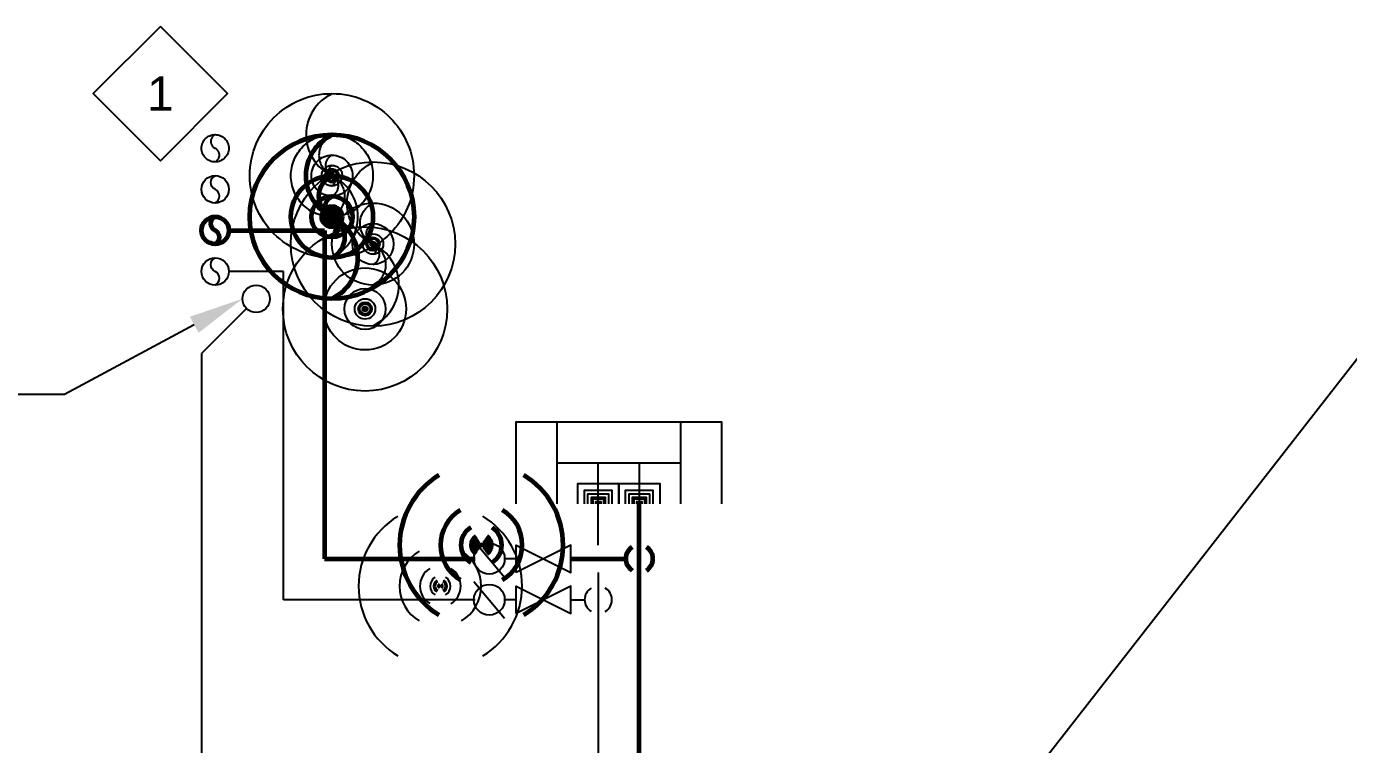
# Model space of a CAD drawing. Extents: x -3693 to 355, y -2748 to 2117.
# Drawn here: x -3195.1 to -2808.7, y -1334.6 to -1124.6 of the extents above; entities that cross this region are included whole.
import ezdxf
from ezdxf.enums import TextEntityAlignment as Align

# ---------------------------------------------------------------- set-up
doc = ezdxf.new("R2010")
doc.units = 0
doc.header["$LTSCALE"] = 48
doc.header["$MEASUREMENT"] = 0
doc.linetypes.add('VENT', pattern=[0.30000000000000004, 0.2, -0.1])
for name, color, linetype in [('0 @ 1 (1)', 7, 'Continuous'), ('0 @ 1 (2)', 7, 'Continuous'), ('0 @ 12', 7, 'Continuous'), ('0 @ 128', 7, 'Continuous'), ('0 @ 16', 7, 'Continuous'), ('0 @ 192', 7, 'Continuous'), ('0 @ 2', 7, 'Continuous'), ('0 @ 24', 7, 'Continuous'), ('0 @ 384', 7, 'Continuous'), ('0 @ 4', 7, 'Continuous'), ('0 @ 48', 7, 'Continuous'), ('0 @ 64', 7, 'Continuous'), ('0 @ 768', 7, 'Continuous'), ('0 @ 8', 7, 'Continuous'), ('0 @ 96', 7, 'Continuous'), ('G-ANNO-TEXT', 70, 'Continuous'), ('G-ANNO-TEXT @ 128', 70, 'Continuous'), ('P-HW-N', 1, 'Continuous'), ('P-HW-N @ 1 (1)', 1, 'Continuous'), ('P-HW-N @ 1 (2)', 1, 'Continuous'), ('P-HW-N @ 12', 1, 'Continuous'), ('P-HW-N @ 128', 1, 'Continuous'), ('P-HW-N @ 16', 1, 'Continuous'), ('P-HW-N @ 192', 1, 'Continuous'), ('P-HW-N @ 2', 1, 'Continuous'), ('P-HW-N @ 24', 1, 'Continuous'), ('P-HW-N @ 384', 1, 'Continuous'), ('P-HW-N @ 4', 1, 'Continuous'), ('P-HW-N @ 48', 1, 'Continuous'), ('P-HW-N @ 64', 1, 'Continuous'), ('P-HW-N @ 768', 1, 'Continuous'), ('P-HW-N @ 8', 1, 'Continuous'), ('P-HW-N @ 96', 1, 'Continuous'), ('P-SAN-N', 6, 'Continuous'), ('P-SAN-N @ 1 (1)', 6, 'Continuous'), ('P-SAN-N @ 1 (2)', 6, 'Continuous'), ('P-SAN-N @ 12', 6, 'Continuous'), ('P-SAN-N @ 128', 6, 'Continuous'), ('P-SAN-N @ 16', 6, 'Continuous'), ('P-SAN-N @ 192', 6, 'Continuous'), ('P-SAN-N @ 2', 6, 'Continuous'), ('P-SAN-N @ 24', 6, 'Continuous'), ('P-SAN-N @ 384', 6, 'Continuous'), ('P-SAN-N @ 4', 6, 'Continuous'), ('P-SAN-N @ 48', 6, 'Continuous'), ('P-SAN-N @ 64', 6, 'Continuous'), ('P-SAN-N @ 768', 6, 'Continuous'), ('P-SAN-N @ 8', 6, 'Continuous'), ('P-SAN-N @ 96', 6, 'Continuous'), ('P-SANV-N', 5, 'VENT'), ('P-SANV-N @ 1 (1)', 5, 'VENT'), ('P-SANV-N @ 1 (2)', 5, 'VENT'), ('P-SANV-N @ 12', 5, 'VENT'), ('P-SANV-N @ 128', 5, 'VENT'), ('P-SANV-N @ 16', 5, 'VENT'), ('P-SANV-N @ 192', 5, 'VENT'), ('P-SANV-N @ 2', 5, 'VENT'), ('P-SANV-N @ 24', 5, 'VENT'), ('P-SANV-N @ 384', 5, 'VENT'), ('P-SANV-N @ 4', 5, 'VENT'), ('P-SANV-N @ 48', 5, 'VENT'), ('P-SANV-N @ 64', 5, 'VENT'), ('P-SANV-N @ 768', 5, 'VENT'), ('P-SANV-N @ 8', 5, 'VENT'), ('P-SANV-N @ 96', 5, 'VENT'), ('P-STRM-N', 2, 'Continuous'), ('P-STRM-N @ 1 (1)', 2, 'Continuous'), ('P-STRM-N @ 1 (2)', 2, 'Continuous'), ('P-STRM-N @ 12', 2, 'Continuous'), ('P-STRM-N @ 128', 2, 'Continuous'), ('P-STRM-N @ 16', 2, 'Continuous'), ('P-STRM-N @ 192', 2, 'Continuous'), ('P-STRM-N @ 2', 2, 'Continuous'), ('P-STRM-N @ 24', 2, 'Continuous'), ('P-STRM-N @ 384', 2, 'Continuous'), ('P-STRM-N @ 4', 2, 'Continuous'), ('P-STRM-N @ 48', 2, 'Continuous'), ('P-STRM-N @ 64', 2, 'Continuous'), ('P-STRM-N @ 768', 2, 'Continuous'), ('P-STRM-N @ 8', 2, 'Continuous'), ('P-STRM-N @ 96', 2, 'Continuous')]:
    doc.layers.add(name, color=color, linetype=linetype)
for name, color, linetype, lineweight in [('P-CW-N', 4, 'Continuous', 60), ('P-CW-N @ 1 (1)', 4, 'Continuous', 60), ('P-CW-N @ 1 (2)', 4, 'Continuous', 60), ('P-CW-N @ 12', 4, 'Continuous', 60), ('P-CW-N @ 128', 4, 'Continuous', 60), ('P-CW-N @ 16', 4, 'Continuous', 60), ('P-CW-N @ 192', 4, 'Continuous', 60), ('P-CW-N @ 2', 4, 'Continuous', 60), ('P-CW-N @ 24', 4, 'Continuous', 60), ('P-CW-N @ 384', 4, 'Continuous', 60), ('P-CW-N @ 4', 4, 'Continuous', 60), ('P-CW-N @ 48', 4, 'Continuous', 60), ('P-CW-N @ 64', 4, 'Continuous', 60), ('P-CW-N @ 768', 4, 'Continuous', 60), ('P-CW-N @ 8', 4, 'Continuous', 60), ('P-CW-N @ 96', 4, 'Continuous', 60)]:
    doc.layers.add(name, color=color, linetype=linetype, lineweight=lineweight)
doc.styles.add('Arial', font='arial.ttf')

# ---------------------------------------------------------------- blocks, each defined once
blk = doc.blocks.new('*U9')
blk.add_lwpolyline([(-3.332323771482692e-18, 0.03111555437015312, 0.6342579873937333), (-8.890457814381136e-18, 5.234717341758689e-34, -0.6342579873937336), (-6.793508145416166e-18, -0.03111555437015312)], format="xyb")
blk.add_circle((0, 0), 0.03125)
blk = doc.blocks.new('*U763')
at = {"layer": 'P-CW-N @ 1 (1)', "rotation": 180}
blk.add_blockref('*U9', (-3105.843581539091, -1180.257198477004), dxfattribs=at)
at = {"layer": 'P-CW-N @ 1 (2)', "rotation": 180}
blk.add_blockref('*U9', (-3105.843581539091, -1180.257198477004), dxfattribs=at)
at = {"layer": 'P-CW-N @ 12', "xscale": 12, "yscale": 12, "zscale": 12, "rotation": 180}
blk.add_blockref('*U9', (-3105.843581539091, -1180.257198477004), dxfattribs=at)
at = {"layer": 'P-CW-N @ 128', "xscale": 128, "yscale": 128, "zscale": 128, "rotation": 180}
blk.add_blockref('*U9', (-3140.000000014937, -1184.257198477004), dxfattribs=at)
at = {"layer": 'P-CW-N @ 16', "xscale": 16, "yscale": 16, "zscale": 16, "rotation": 180}
blk.add_blockref('*U9', (-3105.843581539091, -1180.257198477004), dxfattribs=at)
at = {"layer": 'P-CW-N @ 192', "xscale": 192, "yscale": 192, "zscale": 192, "rotation": 180}
blk.add_blockref('*U9', (-3105.843581539091, -1180.257198477004), dxfattribs=at)
at = {"layer": 'P-CW-N @ 2', "xscale": 2, "yscale": 2, "zscale": 2, "rotation": 180}
blk.add_blockref('*U9', (-3105.843581539091, -1180.257198477004), dxfattribs=at)
at = {"layer": 'P-CW-N @ 24', "xscale": 24, "yscale": 24, "zscale": 24, "rotation": 180}
blk.add_blockref('*U9', (-3105.843581539091, -1180.257198477004), dxfattribs=at)
at = {"layer": 'P-CW-N @ 384', "xscale": 384, "yscale": 384, "zscale": 384, "rotation": 180}
blk.add_blockref('*U9', (-3105.843581539091, -1180.257198477004), dxfattribs=at)
at = {"layer": 'P-CW-N @ 4', "xscale": 4, "yscale": 4, "zscale": 4, "rotation": 180}
blk.add_blockref('*U9', (-3105.843581539091, -1180.257198477004), dxfattribs=at)
at = {"layer": 'P-CW-N @ 48', "xscale": 48, "yscale": 48, "zscale": 48, "rotation": 180}
blk.add_blockref('*U9', (-3105.843581539091, -1180.257198477004), dxfattribs=at)
at = {"layer": 'P-CW-N @ 64', "xscale": 64, "yscale": 64, "zscale": 64, "rotation": 180}
blk.add_blockref('*U9', (-3105.843581539091, -1180.257198477004), dxfattribs=at)
at = {"layer": 'P-CW-N @ 768', "xscale": 768, "yscale": 768, "zscale": 768, "rotation": 180}
blk.add_blockref('*U9', (-3105.843581539091, -1180.257198477004), dxfattribs=at)
at = {"layer": 'P-CW-N @ 8', "xscale": 8, "yscale": 8, "zscale": 8, "rotation": 180}
blk.add_blockref('*U9', (-3105.843581539091, -1180.257198477004), dxfattribs=at)
at = {"layer": 'P-CW-N @ 96', "xscale": 96, "yscale": 96, "zscale": 96, "rotation": 180}
blk.add_blockref('*U9', (-3105.843581539091, -1180.257198477004), dxfattribs=at)
blk = doc.blocks.new('*U764')
at = {"layer": 'P-HW-N @ 1 (1)', "rotation": 180}
blk.add_blockref('*U9', (-3093.843581539091, -1188.257198477004), dxfattribs=at)
at = {"layer": 'P-HW-N @ 1 (2)', "rotation": 180}
blk.add_blockref('*U9', (-3093.843581539091, -1188.257198477004), dxfattribs=at)
at = {"layer": 'P-HW-N @ 12', "xscale": 12, "yscale": 12, "zscale": 12, "rotation": 180}
blk.add_blockref('*U9', (-3093.843581539091, -1188.257198477004), dxfattribs=at)
at = {"layer": 'P-HW-N @ 128', "xscale": 128, "yscale": 128, "zscale": 128, "rotation": 180}
blk.add_blockref('*U9', (-3140.000000014937, -1196.257198477004), dxfattribs=at)
at = {"layer": 'P-HW-N @ 16', "xscale": 16, "yscale": 16, "zscale": 16, "rotation": 180}
blk.add_blockref('*U9', (-3093.843581539091, -1188.257198477004), dxfattribs=at)
at = {"layer": 'P-HW-N @ 192', "xscale": 192, "yscale": 192, "zscale": 192, "rotation": 180}
blk.add_blockref('*U9', (-3093.843581539091, -1188.257198477004), dxfattribs=at)
at = {"layer": 'P-HW-N @ 2', "xscale": 2, "yscale": 2, "zscale": 2, "rotation": 180}
blk.add_blockref('*U9', (-3093.843581539091, -1188.257198477004), dxfattribs=at)
at = {"layer": 'P-HW-N @ 24', "xscale": 24, "yscale": 24, "zscale": 24, "rotation": 180}
blk.add_blockref('*U9', (-3093.843581539091, -1188.257198477004), dxfattribs=at)
at = {"layer": 'P-HW-N @ 384', "xscale": 384, "yscale": 384, "zscale": 384, "rotation": 180}
blk.add_blockref('*U9', (-3093.843581539091, -1188.257198477004), dxfattribs=at)
at = {"layer": 'P-HW-N @ 4', "xscale": 4, "yscale": 4, "zscale": 4, "rotation": 180}
blk.add_blockref('*U9', (-3093.843581539091, -1188.257198477004), dxfattribs=at)
at = {"layer": 'P-HW-N @ 48', "xscale": 48, "yscale": 48, "zscale": 48, "rotation": 180}
blk.add_blockref('*U9', (-3093.843581539091, -1188.257198477004), dxfattribs=at)
at = {"layer": 'P-HW-N @ 64', "xscale": 64, "yscale": 64, "zscale": 64, "rotation": 180}
blk.add_blockref('*U9', (-3093.843581539091, -1188.257198477004), dxfattribs=at)
at = {"layer": 'P-HW-N @ 768', "xscale": 768, "yscale": 768, "zscale": 768, "rotation": 180}
blk.add_blockref('*U9', (-3093.843581539091, -1188.257198477004), dxfattribs=at)
at = {"layer": 'P-HW-N @ 8', "xscale": 8, "yscale": 8, "zscale": 8, "rotation": 180}
blk.add_blockref('*U9', (-3093.843581539091, -1188.257198477004), dxfattribs=at)
at = {"layer": 'P-HW-N @ 96', "xscale": 96, "yscale": 96, "zscale": 96, "rotation": 180}
blk.add_blockref('*U9', (-3093.843581539091, -1188.257198477004), dxfattribs=at)
blk = doc.blocks.new('*U765')
at = {"layer": 'P-SAN-N @ 1 (1)', "rotation": 180}
blk.add_blockref('*U9', (-3105.843581539091, -1180.257198477004), dxfattribs=at)
at = {"layer": 'P-SAN-N @ 1 (2)', "rotation": 180}
blk.add_blockref('*U9', (-3105.843581539091, -1180.257198477004), dxfattribs=at)
at = {"layer": 'P-SAN-N @ 12', "xscale": 12, "yscale": 12, "zscale": 12, "rotation": 180}
blk.add_blockref('*U9', (-3105.843581539091, -1180.257198477004), dxfattribs=at)
at = {"layer": 'P-SAN-N @ 128', "xscale": 128, "yscale": 128, "zscale": 128, "rotation": 180}
blk.add_blockref('*U9', (-3140.000000014937, -1172.257198477004), dxfattribs=at)
at = {"layer": 'P-SAN-N @ 16', "xscale": 16, "yscale": 16, "zscale": 16, "rotation": 180}
blk.add_blockref('*U9', (-3105.843581539091, -1180.257198477004), dxfattribs=at)
at = {"layer": 'P-SAN-N @ 192', "xscale": 192, "yscale": 192, "zscale": 192, "rotation": 180}
blk.add_blockref('*U9', (-3105.843581539091, -1180.257198477004), dxfattribs=at)
at = {"layer": 'P-SAN-N @ 2', "xscale": 2, "yscale": 2, "zscale": 2, "rotation": 180}
blk.add_blockref('*U9', (-3105.843581539091, -1180.257198477004), dxfattribs=at)
at = {"layer": 'P-SAN-N @ 24', "xscale": 24, "yscale": 24, "zscale": 24, "rotation": 180}
blk.add_blockref('*U9', (-3105.843581539091, -1180.257198477004), dxfattribs=at)
at = {"layer": 'P-SAN-N @ 384', "xscale": 384, "yscale": 384, "zscale": 384, "rotation": 180}
blk.add_blockref('*U9', (-3105.843581539091, -1180.257198477004), dxfattribs=at)
at = {"layer": 'P-SAN-N @ 4', "xscale": 4, "yscale": 4, "zscale": 4, "rotation": 180}
blk.add_blockref('*U9', (-3105.843581539091, -1180.257198477004), dxfattribs=at)
at = {"layer": 'P-SAN-N @ 48', "xscale": 48, "yscale": 48, "zscale": 48, "rotation": 180}
blk.add_blockref('*U9', (-3105.843581539091, -1180.257198477004), dxfattribs=at)
at = {"layer": 'P-SAN-N @ 64', "xscale": 64, "yscale": 64, "zscale": 64, "rotation": 180}
blk.add_blockref('*U9', (-3105.843581539091, -1180.257198477004), dxfattribs=at)
at = {"layer": 'P-SAN-N @ 768', "xscale": 768, "yscale": 768, "zscale": 768, "rotation": 180}
blk.add_blockref('*U9', (-3105.843581539091, -1180.257198477004), dxfattribs=at)
at = {"layer": 'P-SAN-N @ 8', "xscale": 8, "yscale": 8, "zscale": 8, "rotation": 180}
blk.add_blockref('*U9', (-3105.843581539091, -1180.257198477004), dxfattribs=at)
at = {"layer": 'P-SAN-N @ 96', "xscale": 96, "yscale": 96, "zscale": 96, "rotation": 180}
blk.add_blockref('*U9', (-3105.843581539091, -1180.257198477004), dxfattribs=at)
blk = doc.blocks.new('*U766')
at = {"layer": 'P-SANV-N @ 1 (1)', "rotation": 180}
blk.add_blockref('*U9', (-3105.843581539091, -1168.257198477004), dxfattribs=at)
at = {"layer": 'P-SANV-N @ 1 (2)', "rotation": 180}
blk.add_blockref('*U9', (-3105.843581539091, -1168.257198477004), dxfattribs=at)
at = {"layer": 'P-SANV-N @ 12', "xscale": 12, "yscale": 12, "zscale": 12, "rotation": 180}
blk.add_blockref('*U9', (-3105.843581539091, -1168.257198477004), dxfattribs=at)
at = {"layer": 'P-SANV-N @ 128', "xscale": 128, "yscale": 128, "zscale": 128, "rotation": 180}
blk.add_blockref('*U9', (-3140.000000014937, -1160.257198477004), dxfattribs=at)
at = {"layer": 'P-SANV-N @ 16', "xscale": 16, "yscale": 16, "zscale": 16, "rotation": 180}
blk.add_blockref('*U9', (-3105.843581539091, -1168.257198477004), dxfattribs=at)
at = {"layer": 'P-SANV-N @ 192', "xscale": 192, "yscale": 192, "zscale": 192, "rotation": 180}
blk.add_blockref('*U9', (-3105.843581539091, -1168.257198477004), dxfattribs=at)
at = {"layer": 'P-SANV-N @ 2', "xscale": 2, "yscale": 2, "zscale": 2, "rotation": 180}
blk.add_blockref('*U9', (-3105.843581539091, -1168.257198477004), dxfattribs=at)
at = {"layer": 'P-SANV-N @ 24', "xscale": 24, "yscale": 24, "zscale": 24, "rotation": 180}
blk.add_blockref('*U9', (-3105.843581539091, -1168.257198477004), dxfattribs=at)
at = {"layer": 'P-SANV-N @ 384', "xscale": 384, "yscale": 384, "zscale": 384, "rotation": 180}
blk.add_blockref('*U9', (-3105.843581539091, -1168.257198477004), dxfattribs=at)
at = {"layer": 'P-SANV-N @ 4', "xscale": 4, "yscale": 4, "zscale": 4, "rotation": 180}
blk.add_blockref('*U9', (-3105.843581539091, -1168.257198477004), dxfattribs=at)
at = {"layer": 'P-SANV-N @ 48', "xscale": 48, "yscale": 48, "zscale": 48, "rotation": 180}
blk.add_blockref('*U9', (-3105.843581539091, -1168.257198477004), dxfattribs=at)
at = {"layer": 'P-SANV-N @ 64', "xscale": 64, "yscale": 64, "zscale": 64, "rotation": 180}
blk.add_blockref('*U9', (-3105.843581539091, -1168.257198477004), dxfattribs=at)
at = {"layer": 'P-SANV-N @ 768', "xscale": 768, "yscale": 768, "zscale": 768, "rotation": 180}
blk.add_blockref('*U9', (-3105.843581539091, -1168.257198477004), dxfattribs=at)
at = {"layer": 'P-SANV-N @ 8', "xscale": 8, "yscale": 8, "zscale": 8, "rotation": 180}
blk.add_blockref('*U9', (-3105.843581539091, -1168.257198477004), dxfattribs=at)
at = {"layer": 'P-SANV-N @ 96', "xscale": 96, "yscale": 96, "zscale": 96, "rotation": 180}
blk.add_blockref('*U9', (-3105.843581539091, -1168.257198477004), dxfattribs=at)
blk = doc.blocks.new('DIAMOND TAG')
blk.add_lwpolyline([(0, -0.1533391834124131), (0.1533391834122995, 0), (0, 0.1533391834122995), (-0.1533391834122995, 0)], close=True)
at = {"style": 'Arial'}
blk.add_attdef('XXX', text='', height=0.078125, dxfattribs=at).set_placement((0, 0), align=Align.MIDDLE)
blk = doc.blocks.new('*U11')
for start, end in [(121.274325396742, 238.7256746032579), (301.4341766631704, 58.56582333682955)]:
    blk.add_arc((0, 0), 0.03111555437015312, start, end)
blk = doc.blocks.new('*U769')
at = {"layer": 'P-HW-N @ 1 (1)', "rotation": 180}
blk.add_blockref('*U11', (-3074.156418490783, -1288.257198477004), dxfattribs=at)
at = {"layer": 'P-HW-N @ 1 (2)', "rotation": 180}
blk.add_blockref('*U11', (-3074.156418490783, -1288.257198477004), dxfattribs=at)
at = {"layer": 'P-HW-N @ 12', "xscale": 12, "yscale": 12, "zscale": 12, "rotation": 180}
blk.add_blockref('*U11', (-3074.156418490783, -1288.257198477004), dxfattribs=at)
at = {"layer": 'P-HW-N @ 128', "xscale": 128, "yscale": 128, "zscale": 128, "rotation": 180}
blk.add_blockref('*U11', (-3028.000000014937, -1292.257198477004), dxfattribs=at)
at = {"layer": 'P-HW-N @ 16', "xscale": 16, "yscale": 16, "zscale": 16, "rotation": 180}
blk.add_blockref('*U11', (-3074.156418490783, -1288.257198477004), dxfattribs=at)
at = {"layer": 'P-HW-N @ 192', "xscale": 192, "yscale": 192, "zscale": 192, "rotation": 180}
blk.add_blockref('*U11', (-3074.156418490783, -1288.257198477004), dxfattribs=at)
at = {"layer": 'P-HW-N @ 2', "xscale": 2, "yscale": 2, "zscale": 2, "rotation": 180}
blk.add_blockref('*U11', (-3074.156418490783, -1288.257198477004), dxfattribs=at)
at = {"layer": 'P-HW-N @ 24', "xscale": 24, "yscale": 24, "zscale": 24, "rotation": 180}
blk.add_blockref('*U11', (-3074.156418490783, -1288.257198477004), dxfattribs=at)
at = {"layer": 'P-HW-N @ 384', "xscale": 384, "yscale": 384, "zscale": 384, "rotation": 180}
blk.add_blockref('*U11', (-3074.156418490783, -1288.257198477004), dxfattribs=at)
at = {"layer": 'P-HW-N @ 4', "xscale": 4, "yscale": 4, "zscale": 4, "rotation": 180}
blk.add_blockref('*U11', (-3074.156418490783, -1288.257198477004), dxfattribs=at)
at = {"layer": 'P-HW-N @ 48', "xscale": 48, "yscale": 48, "zscale": 48, "rotation": 180}
blk.add_blockref('*U11', (-3074.156418490783, -1288.257198477004), dxfattribs=at)
at = {"layer": 'P-HW-N @ 64', "xscale": 64, "yscale": 64, "zscale": 64, "rotation": 180}
blk.add_blockref('*U11', (-3074.156418490783, -1288.257198477004), dxfattribs=at)
at = {"layer": 'P-HW-N @ 768', "xscale": 768, "yscale": 768, "zscale": 768, "rotation": 180}
blk.add_blockref('*U11', (-3074.156418490783, -1288.257198477004), dxfattribs=at)
at = {"layer": 'P-HW-N @ 8', "xscale": 8, "yscale": 8, "zscale": 8, "rotation": 180}
blk.add_blockref('*U11', (-3074.156418490783, -1288.257198477004), dxfattribs=at)
at = {"layer": 'P-HW-N @ 96', "xscale": 96, "yscale": 96, "zscale": 96, "rotation": 180}
blk.add_blockref('*U11', (-3074.156418490783, -1288.257198477004), dxfattribs=at)
blk = doc.blocks.new('*U770')
at = {"layer": 'P-CW-N @ 1 (1)', "rotation": 180}
blk.add_blockref('*U11', (-3062.156418490783, -1276.257198477004), dxfattribs=at)
at = {"layer": 'P-CW-N @ 1 (2)', "rotation": 180}
blk.add_blockref('*U11', (-3062.156418490783, -1276.257198477004), dxfattribs=at)
at = {"layer": 'P-CW-N @ 12', "xscale": 12, "yscale": 12, "zscale": 12, "rotation": 180}
blk.add_blockref('*U11', (-3062.156418490783, -1276.257198477004), dxfattribs=at)
at = {"layer": 'P-CW-N @ 128', "xscale": 128, "yscale": 128, "zscale": 128, "rotation": 180}
blk.add_blockref('*U11', (-3016.000000014937, -1280.257198477004), dxfattribs=at)
at = {"layer": 'P-CW-N @ 16', "xscale": 16, "yscale": 16, "zscale": 16, "rotation": 180}
blk.add_blockref('*U11', (-3062.156418490783, -1276.257198477004), dxfattribs=at)
at = {"layer": 'P-CW-N @ 192', "xscale": 192, "yscale": 192, "zscale": 192, "rotation": 180}
blk.add_blockref('*U11', (-3062.156418490783, -1276.257198477004), dxfattribs=at)
at = {"layer": 'P-CW-N @ 2', "xscale": 2, "yscale": 2, "zscale": 2, "rotation": 180}
blk.add_blockref('*U11', (-3062.156418490783, -1276.257198477004), dxfattribs=at)
at = {"layer": 'P-CW-N @ 24', "xscale": 24, "yscale": 24, "zscale": 24, "rotation": 180}
blk.add_blockref('*U11', (-3062.156418490783, -1276.257198477004), dxfattribs=at)
at = {"layer": 'P-CW-N @ 384', "xscale": 384, "yscale": 384, "zscale": 384, "rotation": 180}
blk.add_blockref('*U11', (-3062.156418490783, -1276.257198477004), dxfattribs=at)
at = {"layer": 'P-CW-N @ 4', "xscale": 4, "yscale": 4, "zscale": 4, "rotation": 180}
blk.add_blockref('*U11', (-3062.156418490783, -1276.257198477004), dxfattribs=at)
at = {"layer": 'P-CW-N @ 48', "xscale": 48, "yscale": 48, "zscale": 48, "rotation": 180}
blk.add_blockref('*U11', (-3062.156418490783, -1276.257198477004), dxfattribs=at)
at = {"layer": 'P-CW-N @ 64', "xscale": 64, "yscale": 64, "zscale": 64, "rotation": 180}
blk.add_blockref('*U11', (-3062.156418490783, -1276.257198477004), dxfattribs=at)
at = {"layer": 'P-CW-N @ 768', "xscale": 768, "yscale": 768, "zscale": 768, "rotation": 180}
blk.add_blockref('*U11', (-3062.156418490783, -1276.257198477004), dxfattribs=at)
at = {"layer": 'P-CW-N @ 8', "xscale": 8, "yscale": 8, "zscale": 8, "rotation": 180}
blk.add_blockref('*U11', (-3062.156418490783, -1276.257198477004), dxfattribs=at)
at = {"layer": 'P-CW-N @ 96', "xscale": 96, "yscale": 96, "zscale": 96, "rotation": 180}
blk.add_blockref('*U11', (-3062.156418490783, -1276.257198477004), dxfattribs=at)
blk = doc.blocks.new('*U17')
blk.add_lwpolyline([(6.938893903907228e-18, -0.03125), (-0.03124999999999999, -0.03125), (-0.03124999999999999, 0.03125), (6.938893903907228e-18, 0.03125)])
blk = doc.blocks.new('*U771')
at = {"layer": 'P-HW-N @ 1 (1)', "rotation": 270}
blk.add_blockref('*U17', (-3028.000000014937, -1264.257198477004), dxfattribs=at)
at = {"layer": 'P-HW-N @ 1 (2)', "rotation": 270}
blk.add_blockref('*U17', (-3028.000000014937, -1264.257198477004), dxfattribs=at)
at = {"layer": 'P-HW-N @ 12', "xscale": 12, "yscale": 12, "zscale": 12, "rotation": 270}
blk.add_blockref('*U17', (-3028.000000014937, -1264.257198477004), dxfattribs=at)
at = {"layer": 'P-HW-N @ 128', "xscale": 128, "yscale": 128, "zscale": 128, "rotation": 270}
blk.add_blockref('*U17', (-3028.000000014937, -1264.257198477004), dxfattribs=at)
at = {"layer": 'P-HW-N @ 16', "xscale": 16, "yscale": 16, "zscale": 16, "rotation": 270}
blk.add_blockref('*U17', (-3028.000000014937, -1264.257198477004), dxfattribs=at)
at = {"layer": 'P-HW-N @ 192', "xscale": 192, "yscale": 192, "zscale": 192, "rotation": 270}
blk.add_blockref('*U17', (-3028.000000014937, -1264.257198477004), dxfattribs=at)
at = {"layer": 'P-HW-N @ 2', "xscale": 2, "yscale": 2, "zscale": 2, "rotation": 270}
blk.add_blockref('*U17', (-3028.000000014937, -1264.257198477004), dxfattribs=at)
at = {"layer": 'P-HW-N @ 24', "xscale": 24, "yscale": 24, "zscale": 24, "rotation": 270}
blk.add_blockref('*U17', (-3028.000000014937, -1264.257198477004), dxfattribs=at)
at = {"layer": 'P-HW-N @ 384', "xscale": 384, "yscale": 384, "zscale": 384, "rotation": 270}
blk.add_blockref('*U17', (-3028.000000014937, -1264.257198477004), dxfattribs=at)
at = {"layer": 'P-HW-N @ 4', "xscale": 4, "yscale": 4, "zscale": 4, "rotation": 270}
blk.add_blockref('*U17', (-3028.000000014937, -1264.257198477004), dxfattribs=at)
at = {"layer": 'P-HW-N @ 48', "xscale": 48, "yscale": 48, "zscale": 48, "rotation": 270}
blk.add_blockref('*U17', (-3028.000000014937, -1264.257198477004), dxfattribs=at)
at = {"layer": 'P-HW-N @ 64', "xscale": 64, "yscale": 64, "zscale": 64, "rotation": 270}
blk.add_blockref('*U17', (-3028.000000014937, -1264.257198477004), dxfattribs=at)
at = {"layer": 'P-HW-N @ 768', "xscale": 768, "yscale": 768, "zscale": 768, "rotation": 270}
blk.add_blockref('*U17', (-3028.000000014937, -1264.257198477004), dxfattribs=at)
at = {"layer": 'P-HW-N @ 8', "xscale": 8, "yscale": 8, "zscale": 8, "rotation": 270}
blk.add_blockref('*U17', (-3028.000000014937, -1264.257198477004), dxfattribs=at)
at = {"layer": 'P-HW-N @ 96', "xscale": 96, "yscale": 96, "zscale": 96, "rotation": 270}
blk.add_blockref('*U17', (-3028.000000014937, -1264.257198477004), dxfattribs=at)
blk = doc.blocks.new('*U12')
blk.add_circle((0, 0), 0.03125)
blk = doc.blocks.new('*U796')
at = {"layer": 'P-STRM-N @ 1 (1)'}
blk.add_blockref('*U12', (-3096.169353483364, -1207.226031390797), dxfattribs=at)
at = {"layer": 'P-STRM-N @ 1 (2)'}
blk.add_blockref('*U12', (-3096.169353483364, -1207.226031390797), dxfattribs=at)
at = {"layer": 'P-STRM-N @ 12', "xscale": 12, "yscale": 12, "zscale": 12}
blk.add_blockref('*U12', (-3096.169353483364, -1207.226031390797), dxfattribs=at)
at = {"layer": 'P-STRM-N @ 128', "xscale": 128, "yscale": 128, "zscale": 128}
blk.add_blockref('*U12', (-3128.000000014937, -1204.257198477004), dxfattribs=at)
at = {"layer": 'P-STRM-N @ 16', "xscale": 16, "yscale": 16, "zscale": 16}
blk.add_blockref('*U12', (-3096.169353483364, -1207.226031390797), dxfattribs=at)
at = {"layer": 'P-STRM-N @ 192', "xscale": 192, "yscale": 192, "zscale": 192}
blk.add_blockref('*U12', (-3096.169353483364, -1207.226031390797), dxfattribs=at)
at = {"layer": 'P-STRM-N @ 2', "xscale": 2, "yscale": 2, "zscale": 2}
blk.add_blockref('*U12', (-3096.169353483364, -1207.226031390797), dxfattribs=at)
at = {"layer": 'P-STRM-N @ 24', "xscale": 24, "yscale": 24, "zscale": 24}
blk.add_blockref('*U12', (-3096.169353483364, -1207.226031390797), dxfattribs=at)
at = {"layer": 'P-STRM-N @ 384', "xscale": 384, "yscale": 384, "zscale": 384}
blk.add_blockref('*U12', (-3096.169353483364, -1207.226031390797), dxfattribs=at)
at = {"layer": 'P-STRM-N @ 4', "xscale": 4, "yscale": 4, "zscale": 4}
blk.add_blockref('*U12', (-3096.169353483364, -1207.226031390797), dxfattribs=at)
at = {"layer": 'P-STRM-N @ 48', "xscale": 48, "yscale": 48, "zscale": 48}
blk.add_blockref('*U12', (-3096.169353483364, -1207.226031390797), dxfattribs=at)
at = {"layer": 'P-STRM-N @ 64', "xscale": 64, "yscale": 64, "zscale": 64}
blk.add_blockref('*U12', (-3096.169353483364, -1207.226031390797), dxfattribs=at)
at = {"layer": 'P-STRM-N @ 768', "xscale": 768, "yscale": 768, "zscale": 768}
blk.add_blockref('*U12', (-3096.169353483364, -1207.226031390797), dxfattribs=at)
at = {"layer": 'P-STRM-N @ 8', "xscale": 8, "yscale": 8, "zscale": 8}
blk.add_blockref('*U12', (-3096.169353483364, -1207.226031390797), dxfattribs=at)
at = {"layer": 'P-STRM-N @ 96', "xscale": 96, "yscale": 96, "zscale": 96}
blk.add_blockref('*U12', (-3096.169353483364, -1207.226031390797), dxfattribs=at)
blk = doc.blocks.new('*U894')
at = {"layer": '0 @ 1 (1)', "rotation": 270}
blk.add_blockref('*U17', (-3016.000000014937, -1264.257198477004), dxfattribs=at)
at = {"layer": '0 @ 1 (2)', "rotation": 270}
blk.add_blockref('*U17', (-3016.000000014937, -1264.257198477004), dxfattribs=at)
at = {"layer": '0 @ 12', "xscale": 12, "yscale": 12, "zscale": 12, "rotation": 270}
blk.add_blockref('*U17', (-3016.000000014937, -1264.257198477004), dxfattribs=at)
at = {"layer": '0 @ 128', "xscale": 128, "yscale": 128, "zscale": 128, "rotation": 270}
blk.add_blockref('*U17', (-3016.000000014937, -1264.257198477004), dxfattribs=at)
at = {"layer": '0 @ 16', "xscale": 16, "yscale": 16, "zscale": 16, "rotation": 270}
blk.add_blockref('*U17', (-3016.000000014937, -1264.257198477004), dxfattribs=at)
at = {"layer": '0 @ 192', "xscale": 192, "yscale": 192, "zscale": 192, "rotation": 270}
blk.add_blockref('*U17', (-3016.000000014937, -1264.257198477004), dxfattribs=at)
at = {"layer": '0 @ 2', "xscale": 2, "yscale": 2, "zscale": 2, "rotation": 270}
blk.add_blockref('*U17', (-3016.000000014937, -1264.257198477004), dxfattribs=at)
at = {"layer": '0 @ 24', "xscale": 24, "yscale": 24, "zscale": 24, "rotation": 270}
blk.add_blockref('*U17', (-3016.000000014937, -1264.257198477004), dxfattribs=at)
at = {"layer": '0 @ 384', "xscale": 384, "yscale": 384, "zscale": 384, "rotation": 270}
blk.add_blockref('*U17', (-3016.000000014937, -1264.257198477004), dxfattribs=at)
at = {"layer": '0 @ 4', "xscale": 4, "yscale": 4, "zscale": 4, "rotation": 270}
blk.add_blockref('*U17', (-3016.000000014937, -1264.257198477004), dxfattribs=at)
at = {"layer": '0 @ 48', "xscale": 48, "yscale": 48, "zscale": 48, "rotation": 270}
blk.add_blockref('*U17', (-3016.000000014937, -1264.257198477004), dxfattribs=at)
at = {"layer": '0 @ 64', "xscale": 64, "yscale": 64, "zscale": 64, "rotation": 270}
blk.add_blockref('*U17', (-3016.000000014937, -1264.257198477004), dxfattribs=at)
at = {"layer": '0 @ 768', "xscale": 768, "yscale": 768, "zscale": 768, "rotation": 270}
blk.add_blockref('*U17', (-3016.000000014937, -1264.257198477004), dxfattribs=at)
at = {"layer": '0 @ 8', "xscale": 8, "yscale": 8, "zscale": 8, "rotation": 270}
blk.add_blockref('*U17', (-3016.000000014937, -1264.257198477004), dxfattribs=at)
at = {"layer": '0 @ 96', "xscale": 96, "yscale": 96, "zscale": 96, "rotation": 270}
blk.add_blockref('*U17', (-3016.000000014937, -1264.257198477004), dxfattribs=at)

msp = doc.modelspace()

# ---------------------------------------------------------------- linework, layer by layer
at = {"color": 7, "linetype": 'Continuous'}
for p, q in [((-3064.345085900121, -1274.887461019828), (-3055.363789859906, -1285.626935934193)), ((-3064.345085900121, -1286.887461019827), (-3055.363789859906, -1297.626935934193))]:
    msp.add_line(p, q, dxfattribs=at)
at = {"linetype": 'Continuous'}
for p, q in [((-3052.00000001491, -1280.257198477025), (-3055.354437880003, -1280.257198477024)), ((-3052.00000001491, -1292.257198477024), (-3055.354437880003, -1292.257198477024))]:
    msp.add_line(p, q, dxfattribs=at)
for points in [[(-3052.000000014911, -1284.257198477014), (-3052.000000014909, -1276.257198477036), (-3036.00000001494, -1284.257198477018), (-3036.000000014938, -1276.25719847704), (-3052.000000014911, -1284.257198477014)], [(-3052.000000014911, -1296.257198477013), (-3052.000000014909, -1288.257198477035), (-3036.00000001494, -1296.257198477017), (-3036.000000014938, -1288.257198477039), (-3052.000000014911, -1296.257198477013)]]:
    msp.add_lwpolyline(points, dxfattribs=at)
for centre in [(-3059.854437880003, -1280.257198477023), (-3059.854437880003, -1292.257198477022)]:
    msp.add_circle(centre, 4.5, dxfattribs=at)
at = {"layer": 'G-ANNO-TEXT'}
for points in [[(-2926.159491235835, -1375.641161580719), (-2780.000000014937, -1188.257198477004), (-2756.000000014937, -1188.257198477004)], [(-3146.087537613692, -1211.842795645564), (-3184.000000014937, -1232.257198477004), (-3460.000000014937, -1232.257198477004)]]:
    msp.add_lwpolyline(points, dxfattribs=at)
msp.add_solid([(-3147.351803808452, -1209.494872712438), (-3132.000000014937, -1204.257198477004), (-3144.823271418932, -1214.19071857869)], dxfattribs=at)
at = {"layer": 'P-CW-N'}
for p, q in [((-3136.000000014937, -1184.257198477004), (-3108.000000014937, -1184.257198477004)), ((-3108.000000014937, -1184.257198477004), (-3108.000000014937, -1280.257198477004)), ((-3016.000000014937, -1472.257198477004), (-3016.000000014937, -1264.257198477004)), ((-3108.000000014937, -1280.257198477004), (-3064.000000014937, -1280.257198477004)), ((-3036.000000014937, -1280.257198477004), (-3020.000000014937, -1280.257198477004))]:
    msp.add_line(p, q, dxfattribs=at)
at = {"layer": 'P-HW-N'}
for p, q in [((-3120.000000014937, -1196.257198477004), (-3136.000000014937, -1196.257198477004)), ((-3120.000000014937, -1292.257198477004), (-3120.000000014937, -1196.257198477004)), ((-3028.000000014937, -1276.257198477004), (-3028.000000014937, -1264.257198477004)), ((-3028.000000014937, -1284.257198477004), (-3028.000000014937, -1472.257198477004)), ((-3064.000000014937, -1292.257198477004), (-3120.000000014937, -1292.257198477004)), ((-3036.000000014937, -1292.257198477003), (-3032.000000014937, -1292.257198477004))]:
    msp.add_line(p, q, dxfattribs=at)
at = {"layer": 'P-STRM-N'}
for p, q in [((-3130.828427139683, -1207.08562560175), (-3144.000000014937, -1220.257198477004)), ((-3144.000000014937, -1220.257198477004), (-3144.000000014937, -1412.257198477004))]:
    msp.add_line(p, q, dxfattribs=at)

# ---------------------------------------------------------------- block references
msp.add_blockref('*U894', (0, 0))
at = {"layer": 'G-ANNO-TEXT @ 128'}
ref = msp.add_blockref('DIAMOND TAG', (-3156.000000014937, -1144.257198477004), dxfattribs=dict(at, xscale=128, yscale=128, zscale=128, rotation=180))
ref.add_attrib('XXX', '1', dxfattribs={"layer": '0', "height": 10, "style": 'Arial'}).set_placement((-3156.000000014937, -1144.257198477004), align=Align.MIDDLE)
at = {"layer": 'P-CW-N'}
for name in ['*U763', '*U770']:
    msp.add_blockref(name, (0, 0), dxfattribs=at)
at = {"layer": 'P-HW-N'}
for name in ['*U764', '*U771', '*U769']:
    msp.add_blockref(name, (0, 0), dxfattribs=at)
at = {"layer": 'P-SAN-N'}
msp.add_blockref('*U765', (0, 0), dxfattribs=at)
at = {"layer": 'P-SANV-N'}
msp.add_blockref('*U766', (0, 0), dxfattribs=at)
at = {"layer": 'P-STRM-N'}
msp.add_blockref('*U796', (0, 0), dxfattribs=at)

doc.saveas('drawing.dxf')
